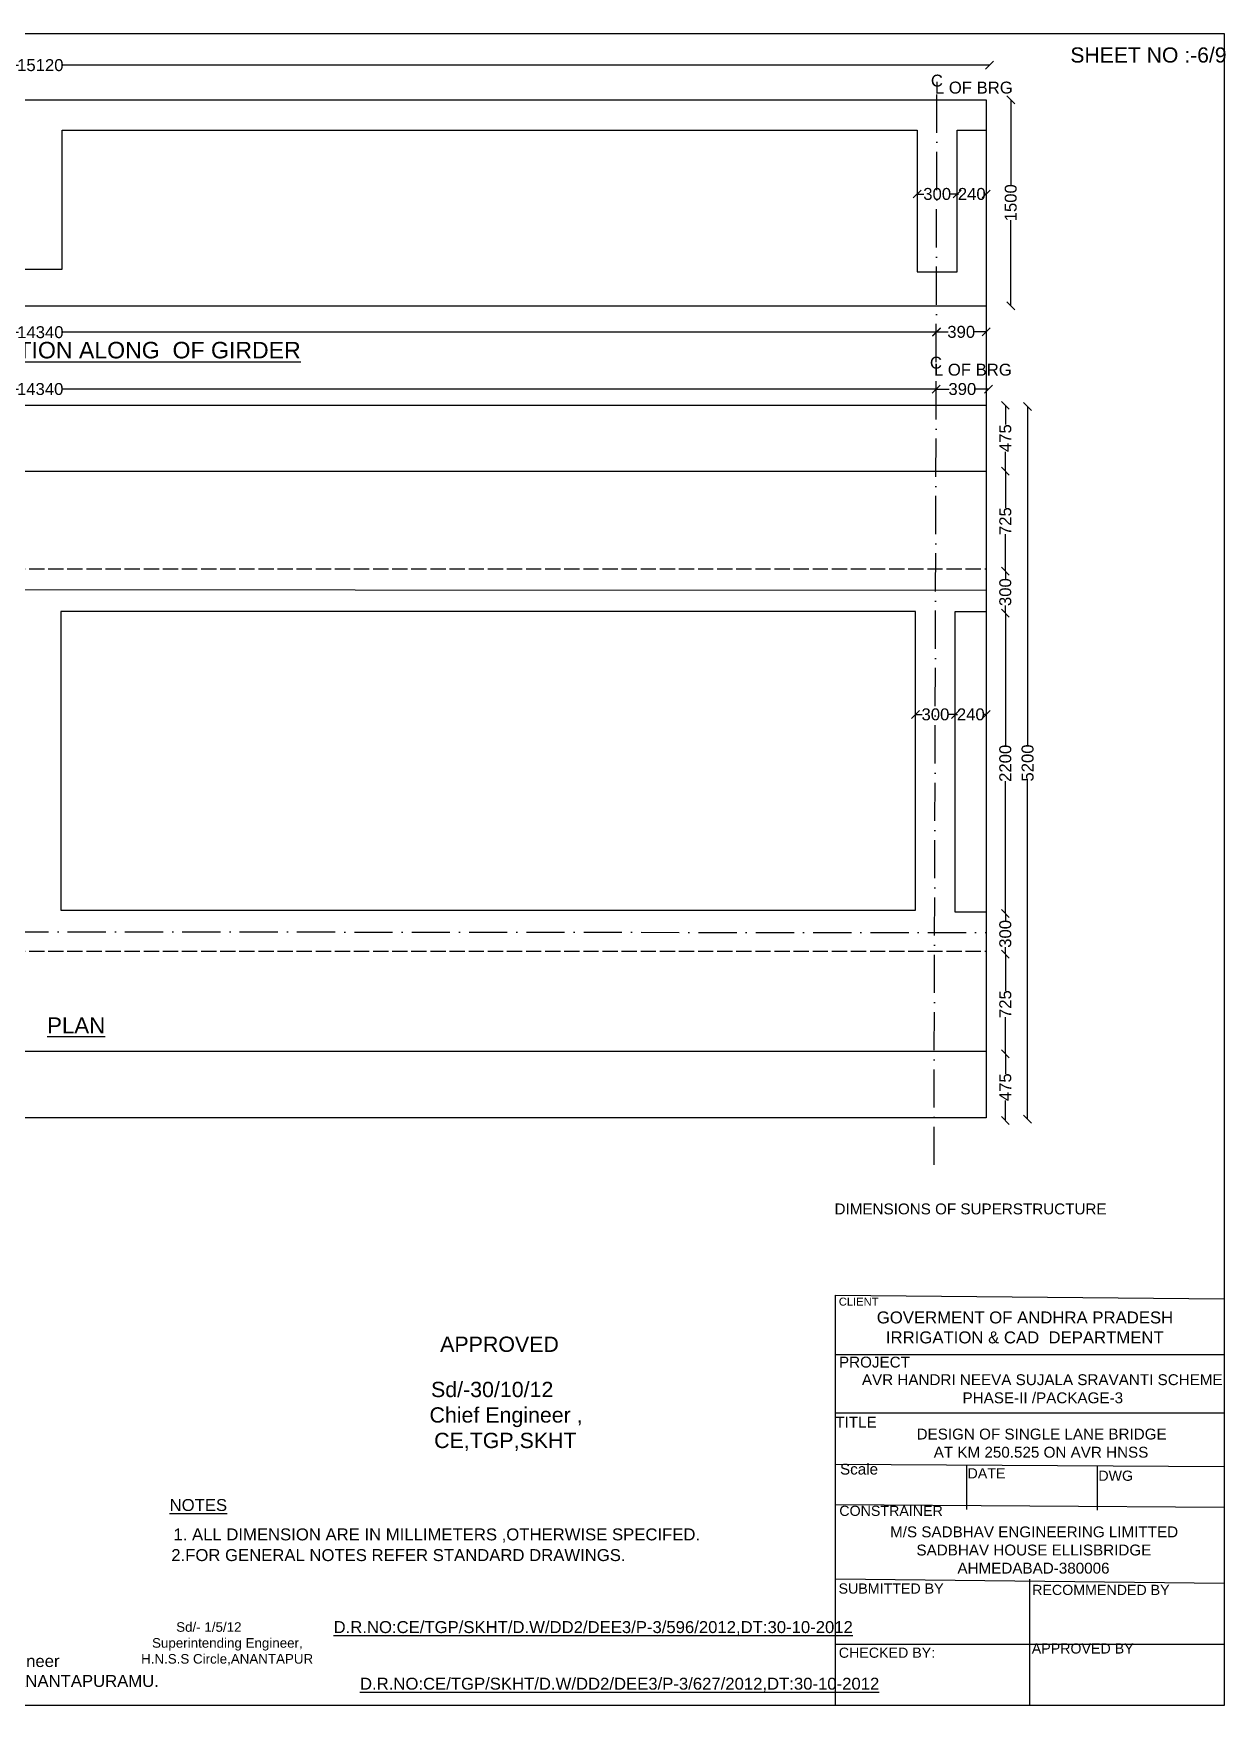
# Model space of a CAD drawing. Header units: millimetres. Extents: x 5124 to 10794325, y 2311 to 28379999.
# Drawn here: x 10786840 to 10794325, y 28369499 to 28379999 of the extents above; entities that cross this region are included whole.
import ezdxf

# ---------------------------------------------------------------- set-up
doc = ezdxf.new("R2010")
doc.units = ezdxf.units.MM
doc.header["$MEASUREMENT"] = 0
doc.linetypes.add('ACAD_ISO02W100', pattern=[15, 12, -3])
doc.linetypes.add('ACAD_ISO10W100', pattern=[18, 12, -3, 0, -3])
for name, color, linetype in [('DIMENSION', 7, 'Continuous'), ('DRAWING', 50, 'Continuous'), ('TEXT', 1, 'Continuous'), ('text1', 7, 'Continuous')]:
    doc.layers.add(name, color=color, linetype=linetype)
doc.styles.get("Standard").update_dxf_attribs({"font": 'arial.ttf', "height": 75})
doc.dimstyles.get("Standard").update_dxf_attribs({"dimtxt": 100, "dimasz": 50, "dimexe": 0.18, "dimexo": 0.0625, "dimgap": 0.09, "dimtad": 0, "dimdec": 0, "dimzin": 0, "dimdsep": 46, "dimtxsty": 'Standard', "dimblk": 'OBLIQUE', "dimcen": 0.09, "dimse1": 1, "dimse2": 1, "dimadec": 0, "dimazin": 0, "dimtfac": 1, "dimtdec": 0, "dimtofl": 0, "dimtmove": 0, "dimatfit": 3, "dimfxl": 1, "dimtolj": 1, "dimtzin": 0, "dimarcsym": 0})

# ---------------------------------------------------------------- blocks, each defined once
blk = doc.blocks.new('_Oblique')
at = {"color": 0, "linetype": 'ByBlock', "lineweight": -2}
blk.add_line((-0.5, -0.5), (0.5, 0.5), dxfattribs=at)
blk = doc.blocks.new('*D4')
at = {"layer": 'Defpoints', "color": 0, "transparency": 16777216}
for p in [(10780923, 28379788), (10792842, 28379800), (10792842, 28379774)]:
    blk.add_point(p, dxfattribs=at)
at = {"layer": 'DIMENSION', "color": 0, "lineweight": -2, "transparency": 16777216}
for p, q in [((10780923, 28379800), (10786745, 28379800)), ((10792842, 28379800), (10787020, 28379800))]:
    blk.add_line(p, q, dxfattribs=at)
at = {"layer": 'DIMENSION', "color": 0, "lineweight": -2, "transparency": 16777216, "xscale": 50, "yscale": 50, "zscale": 50, "rotation": 180}
blk.add_blockref('_Oblique', (10780923, 28379800), dxfattribs=at)
at = {"layer": 'DIMENSION', "color": 0, "lineweight": -2, "transparency": 16777216, "xscale": 50, "yscale": 50, "zscale": 50}
blk.add_blockref('_Oblique', (10792842, 28379800), dxfattribs=at)
at = {"layer": 'DIMENSION', "color": 0, "transparency": 16777216, "insert": (10786883, 28379800), "char_height": 75, "attachment_point": 5}
blk.add_mtext('\\A1;15120', dxfattribs=at)
blk = doc.blocks.new('*D5')
at = {"layer": 'Defpoints', "color": 0, "transparency": 16777216}
for p in [(10792822, 28379583), (10792976, 28379583), (10792822, 28378288)]:
    blk.add_point(p, dxfattribs=at)
at = {"layer": 'DIMENSION', "color": 0, "lineweight": -2, "transparency": 16777216}
for p, q in [((10792976, 28379583), (10792976, 28379044)), ((10792976, 28378288), (10792976, 28378827))]:
    blk.add_line(p, q, dxfattribs=at)
at = {"layer": 'DIMENSION', "color": 0, "lineweight": -2, "transparency": 16777216, "xscale": 50, "yscale": 50, "zscale": 50}
for p, rotation in [((10792976, 28379583), 90), ((10792976, 28378288), 270)]:
    blk.add_blockref('_Oblique', p, dxfattribs=dict(at, rotation=rotation))
at = {"layer": 'DIMENSION', "color": 0, "transparency": 16777216, "insert": (10792976, 28378936), "char_height": 75, "attachment_point": 5, "rotation": 90}
blk.add_mtext('\\A1;1500', dxfattribs=at)
blk = doc.blocks.new('*D6')
at = {"layer": 'Defpoints', "color": 0, "transparency": 16777216}
for p in [(10792509, 28378125), (10792509, 28378125), (10792822, 28378124)]:
    blk.add_point(p, dxfattribs=at)
at = {"layer": 'DIMENSION', "color": 0, "lineweight": -2, "transparency": 16777216}
for p, q in [((10792509, 28378125), (10792582, 28378125)), ((10792822, 28378125), (10792748, 28378125))]:
    blk.add_line(p, q, dxfattribs=at)
at = {"layer": 'DIMENSION', "color": 0, "lineweight": -2, "transparency": 16777216, "xscale": 50, "yscale": 50, "zscale": 50, "rotation": 180}
blk.add_blockref('_Oblique', (10792509, 28378125), dxfattribs=at)
at = {"layer": 'DIMENSION', "color": 0, "lineweight": -2, "transparency": 16777216, "xscale": 50, "yscale": 50, "zscale": 50}
blk.add_blockref('_Oblique', (10792822, 28378125), dxfattribs=at)
at = {"layer": 'DIMENSION', "color": 0, "transparency": 16777216, "insert": (10792665, 28378125), "char_height": 75, "attachment_point": 5}
blk.add_mtext('\\A1;390', dxfattribs=at)
blk = doc.blocks.new('*D7')
at = {"layer": 'Defpoints', "color": 0, "transparency": 16777216}
for p in [(10792388, 28378991), (10792388, 28378991), (10792639, 28378991)]:
    blk.add_point(p, dxfattribs=at)
at = {"layer": 'DIMENSION', "color": 0, "lineweight": -2, "transparency": 16777216}
for p, q in [((10792388, 28378991), (10792431, 28378991)), ((10792639, 28378991), (10792596, 28378991))]:
    blk.add_line(p, q, dxfattribs=at)
at = {"layer": 'DIMENSION', "color": 0, "lineweight": -2, "transparency": 16777216, "xscale": 50, "yscale": 50, "zscale": 50, "rotation": 180}
blk.add_blockref('_Oblique', (10792388, 28378991), dxfattribs=at)
at = {"layer": 'DIMENSION', "color": 0, "lineweight": -2, "transparency": 16777216, "xscale": 50, "yscale": 50, "zscale": 50}
blk.add_blockref('_Oblique', (10792639, 28378991), dxfattribs=at)
at = {"layer": 'DIMENSION', "color": 0, "transparency": 16777216, "insert": (10792514, 28378991), "char_height": 75, "attachment_point": 5}
blk.add_mtext('\\A1;300', dxfattribs=at)
blk = doc.blocks.new('*D8')
at = {"layer": 'Defpoints', "color": 0, "transparency": 16777216}
for p in [(10792639, 28378991), (10792822, 28378991), (10792822, 28378991)]:
    blk.add_point(p, dxfattribs=at)
at = {"layer": 'DIMENSION', "color": 0, "lineweight": -2, "transparency": 16777216}
for p, q in [((10792639, 28378991), (10792647, 28378991)), ((10792822, 28378991), (10792814, 28378991))]:
    blk.add_line(p, q, dxfattribs=at)
at = {"layer": 'DIMENSION', "color": 0, "lineweight": -2, "transparency": 16777216, "xscale": 50, "yscale": 50, "zscale": 50, "rotation": 180}
blk.add_blockref('_Oblique', (10792639, 28378991), dxfattribs=at)
at = {"layer": 'DIMENSION', "color": 0, "lineweight": -2, "transparency": 16777216, "xscale": 50, "yscale": 50, "zscale": 50}
blk.add_blockref('_Oblique', (10792822, 28378991), dxfattribs=at)
at = {"layer": 'DIMENSION', "color": 0, "transparency": 16777216, "insert": (10792731, 28378991), "char_height": 75, "attachment_point": 5}
blk.add_mtext('\\A1;240', dxfattribs=at)
blk = doc.blocks.new('*D13')
at = {"layer": 'Defpoints', "color": 0, "transparency": 16777216}
for p in [(10781258, 28378123), (10792509, 28378125), (10792509, 28378123)]:
    blk.add_point(p, dxfattribs=at)
at = {"layer": 'DIMENSION', "color": 0, "lineweight": -2, "transparency": 16777216}
for p, q in [((10781258, 28378123), (10786746, 28378123)), ((10792509, 28378123), (10787021, 28378123))]:
    blk.add_line(p, q, dxfattribs=at)
at = {"layer": 'DIMENSION', "color": 0, "lineweight": -2, "transparency": 16777216, "xscale": 50, "yscale": 50, "zscale": 50, "rotation": 180}
blk.add_blockref('_Oblique', (10781258, 28378123), dxfattribs=at)
at = {"layer": 'DIMENSION', "color": 0, "lineweight": -2, "transparency": 16777216, "xscale": 50, "yscale": 50, "zscale": 50}
blk.add_blockref('_Oblique', (10792509, 28378123), dxfattribs=at)
at = {"layer": 'DIMENSION', "color": 0, "transparency": 16777216, "insert": (10786883, 28378123), "char_height": 75, "attachment_point": 5}
blk.add_mtext('\\A1;14340', dxfattribs=at)
blk = doc.blocks.new('*D15')
at = {"layer": 'Defpoints', "color": 0, "transparency": 16777216}
for p in [(10781257, 28377765), (10792508, 28377766), (10792508, 28377756)]:
    blk.add_point(p, dxfattribs=at)
at = {"layer": 'DIMENSION', "color": 0, "lineweight": -2, "transparency": 16777216}
for p, q in [((10781257, 28377766), (10786745, 28377766)), ((10792508, 28377766), (10787020, 28377766))]:
    blk.add_line(p, q, dxfattribs=at)
at = {"layer": 'DIMENSION', "color": 0, "lineweight": -2, "transparency": 16777216, "xscale": 50, "yscale": 50, "zscale": 50, "rotation": 180}
blk.add_blockref('_Oblique', (10781257, 28377766), dxfattribs=at)
at = {"layer": 'DIMENSION', "color": 0, "lineweight": -2, "transparency": 16777216, "xscale": 50, "yscale": 50, "zscale": 50}
blk.add_blockref('_Oblique', (10792508, 28377766), dxfattribs=at)
at = {"layer": 'DIMENSION', "color": 0, "transparency": 16777216, "insert": (10786882, 28377766), "char_height": 75, "attachment_point": 5}
blk.add_mtext('\\A1;14340', dxfattribs=at)
blk = doc.blocks.new('*D16')
at = {"layer": 'Defpoints', "color": 0, "transparency": 16777216}
for p in [(10792508, 28377766), (10792836, 28377766), (10792836, 28377766)]:
    blk.add_point(p, dxfattribs=at)
at = {"layer": 'DIMENSION', "color": 0, "lineweight": -2, "transparency": 16777216}
for p, q in [((10792508, 28377766), (10792589, 28377766)), ((10792836, 28377766), (10792755, 28377766))]:
    blk.add_line(p, q, dxfattribs=at)
at = {"layer": 'DIMENSION', "color": 0, "lineweight": -2, "transparency": 16777216, "xscale": 50, "yscale": 50, "zscale": 50, "rotation": 180}
blk.add_blockref('_Oblique', (10792508, 28377766), dxfattribs=at)
at = {"layer": 'DIMENSION', "color": 0, "lineweight": -2, "transparency": 16777216, "xscale": 50, "yscale": 50, "zscale": 50}
blk.add_blockref('_Oblique', (10792836, 28377766), dxfattribs=at)
at = {"layer": 'DIMENSION', "color": 0, "transparency": 16777216, "insert": (10792672, 28377766), "char_height": 75, "attachment_point": 5}
blk.add_mtext('\\A1;390', dxfattribs=at)
blk = doc.blocks.new('*D17')
at = {"layer": 'Defpoints', "color": 0, "transparency": 16777216}
for p in [(10792822, 28377664), (10792822, 28377251), (10792942, 28377251)]:
    blk.add_point(p, dxfattribs=at)
at = {"layer": 'DIMENSION', "color": 0, "lineweight": -2, "transparency": 16777216}
for p, q in [((10792942, 28377664), (10792942, 28377543)), ((10792942, 28377251), (10792942, 28377373))]:
    blk.add_line(p, q, dxfattribs=at)
at = {"layer": 'DIMENSION', "color": 0, "lineweight": -2, "transparency": 16777216, "xscale": 50, "yscale": 50, "zscale": 50}
for p, rotation in [((10792942, 28377664), 90), ((10792942, 28377251), 270)]:
    blk.add_blockref('_Oblique', p, dxfattribs=dict(at, rotation=rotation))
at = {"layer": 'DIMENSION', "color": 0, "transparency": 16777216, "insert": (10792942, 28377458), "char_height": 75, "attachment_point": 5, "rotation": 90}
blk.add_mtext('\\A1;475', dxfattribs=at)
blk = doc.blocks.new('*D18')
at = {"layer": 'Defpoints', "color": 0, "transparency": 16777216}
for p in [(10792942, 28377251), (10792942, 28376623), (10792942, 28376623)]:
    blk.add_point(p, dxfattribs=at)
at = {"layer": 'DIMENSION', "color": 0, "lineweight": -2, "transparency": 16777216}
for p, q in [((10792942, 28377251), (10792942, 28377020)), ((10792942, 28376623), (10792942, 28376854))]:
    blk.add_line(p, q, dxfattribs=at)
at = {"layer": 'DIMENSION', "color": 0, "lineweight": -2, "transparency": 16777216, "xscale": 50, "yscale": 50, "zscale": 50}
for p, rotation in [((10792942, 28377251), 90), ((10792942, 28376623), 270)]:
    blk.add_blockref('_Oblique', p, dxfattribs=dict(at, rotation=rotation))
at = {"layer": 'DIMENSION', "color": 0, "transparency": 16777216, "insert": (10792942, 28376937), "char_height": 75, "attachment_point": 5, "rotation": 90}
blk.add_mtext('\\A1;725', dxfattribs=at)
blk = doc.blocks.new('*D19')
at = {"layer": 'Defpoints', "color": 0, "transparency": 16777216}
for p in [(10792942, 28376623), (10792942, 28376359), (10792942, 28376359)]:
    blk.add_point(p, dxfattribs=at)
at = {"layer": 'DIMENSION', "color": 0, "lineweight": -2, "transparency": 16777216}
for p, q in [((10792942, 28376623), (10792942, 28376574)), ((10792942, 28376359), (10792942, 28376408))]:
    blk.add_line(p, q, dxfattribs=at)
at = {"layer": 'DIMENSION', "color": 0, "lineweight": -2, "transparency": 16777216, "xscale": 50, "yscale": 50, "zscale": 50}
for p, rotation in [((10792942, 28376623), 90), ((10792942, 28376359), 270)]:
    blk.add_blockref('_Oblique', p, dxfattribs=dict(at, rotation=rotation))
at = {"layer": 'DIMENSION', "color": 0, "transparency": 16777216, "insert": (10792942, 28376491), "char_height": 75, "attachment_point": 5, "rotation": 90}
blk.add_mtext('\\A1;300', dxfattribs=at)
blk = doc.blocks.new('*D20')
at = {"layer": 'Defpoints', "color": 0, "transparency": 16777216}
for p in [(10792942, 28376359), (10792942, 28374473), (10792942, 28374473)]:
    blk.add_point(p, dxfattribs=at)
at = {"layer": 'DIMENSION', "color": 0, "lineweight": -2, "transparency": 16777216}
for p, q in [((10792942, 28376359), (10792942, 28375529)), ((10792942, 28374473), (10792942, 28375304))]:
    blk.add_line(p, q, dxfattribs=at)
at = {"layer": 'DIMENSION', "color": 0, "lineweight": -2, "transparency": 16777216, "xscale": 50, "yscale": 50, "zscale": 50}
for p, rotation in [((10792942, 28376359), 90), ((10792942, 28374473), 270)]:
    blk.add_blockref('_Oblique', p, dxfattribs=dict(at, rotation=rotation))
at = {"layer": 'DIMENSION', "color": 0, "transparency": 16777216, "insert": (10792942, 28375416), "char_height": 75, "attachment_point": 5, "rotation": 90}
blk.add_mtext('\\A1;2200', dxfattribs=at)
blk = doc.blocks.new('*D21')
at = {"layer": 'Defpoints', "color": 0, "transparency": 16777216}
for p in [(10792942, 28374473), (10792942, 28374217), (10792942, 28374217)]:
    blk.add_point(p, dxfattribs=at)
at = {"layer": 'DIMENSION', "color": 0, "lineweight": -2, "transparency": 16777216}
for p, q in [((10792942, 28374473), (10792942, 28374428)), ((10792942, 28374217), (10792942, 28374262))]:
    blk.add_line(p, q, dxfattribs=at)
at = {"layer": 'DIMENSION', "color": 0, "lineweight": -2, "transparency": 16777216, "xscale": 50, "yscale": 50, "zscale": 50}
for p, rotation in [((10792942, 28374473), 90), ((10792942, 28374217), 270)]:
    blk.add_blockref('_Oblique', p, dxfattribs=dict(at, rotation=rotation))
at = {"layer": 'DIMENSION', "color": 0, "transparency": 16777216, "insert": (10792942, 28374345), "char_height": 75, "attachment_point": 5, "rotation": 90}
blk.add_mtext('\\A1;300', dxfattribs=at)
blk = doc.blocks.new('*D22')
at = {"layer": 'Defpoints', "color": 0, "transparency": 16777216}
for p in [(10792942, 28374217), (10792942, 28373592), (10792942, 28373592)]:
    blk.add_point(p, dxfattribs=at)
at = {"layer": 'DIMENSION', "color": 0, "lineweight": -2, "transparency": 16777216}
for p, q in [((10792942, 28374217), (10792942, 28373987)), ((10792942, 28373592), (10792942, 28373822))]:
    blk.add_line(p, q, dxfattribs=at)
at = {"layer": 'DIMENSION', "color": 0, "lineweight": -2, "transparency": 16777216, "xscale": 50, "yscale": 50, "zscale": 50}
for p, rotation in [((10792942, 28374217), 90), ((10792942, 28373592), 270)]:
    blk.add_blockref('_Oblique', p, dxfattribs=dict(at, rotation=rotation))
at = {"layer": 'DIMENSION', "color": 0, "transparency": 16777216, "insert": (10792942, 28373904), "char_height": 75, "attachment_point": 5, "rotation": 90}
blk.add_mtext('\\A1;725', dxfattribs=at)
blk = doc.blocks.new('*D23')
at = {"layer": 'Defpoints', "color": 0, "transparency": 16777216}
for p in [(10792942, 28373592), (10792942, 28373173), (10792942, 28373173)]:
    blk.add_point(p, dxfattribs=at)
at = {"layer": 'DIMENSION', "color": 0, "lineweight": -2, "transparency": 16777216}
for p, q in [((10792942, 28373592), (10792942, 28373467)), ((10792942, 28373173), (10792942, 28373298))]:
    blk.add_line(p, q, dxfattribs=at)
at = {"layer": 'DIMENSION', "color": 0, "lineweight": -2, "transparency": 16777216, "xscale": 50, "yscale": 50, "zscale": 50}
for p, rotation in [((10792942, 28373592), 90), ((10792942, 28373173), 270)]:
    blk.add_blockref('_Oblique', p, dxfattribs=dict(at, rotation=rotation))
at = {"layer": 'DIMENSION', "color": 0, "transparency": 16777216, "insert": (10792942, 28373382), "char_height": 75, "attachment_point": 5, "rotation": 90}
blk.add_mtext('\\A1;475', dxfattribs=at)
blk = doc.blocks.new('*D24')
at = {"layer": 'Defpoints', "color": 0, "transparency": 16777216}
for p in [(10793067, 28377656), (10793082, 28377656), (10793067, 28373181)]:
    blk.add_point(p, dxfattribs=at)
at = {"layer": 'DIMENSION', "color": 0, "lineweight": -2, "transparency": 16777216}
for p, q in [((10793082, 28377656), (10793082, 28375530)), ((10793082, 28373181), (10793082, 28375306))]:
    blk.add_line(p, q, dxfattribs=at)
at = {"layer": 'DIMENSION', "color": 0, "lineweight": -2, "transparency": 16777216, "xscale": 50, "yscale": 50, "zscale": 50}
for p, rotation in [((10793082, 28377656), 90), ((10793082, 28373181), 270)]:
    blk.add_blockref('_Oblique', p, dxfattribs=dict(at, rotation=rotation))
at = {"layer": 'DIMENSION', "color": 0, "transparency": 16777216, "insert": (10793082, 28375418), "char_height": 75, "attachment_point": 5, "rotation": 90}
blk.add_mtext('\\A1;5200', dxfattribs=at)
blk = doc.blocks.new('*D56')
at = {"layer": 'Defpoints', "color": 0, "transparency": 16777216}
for p in [(10792378, 28375723), (10792378, 28375701), (10792628, 28375701)]:
    blk.add_point(p, dxfattribs=at)
at = {"layer": 'TEXT', "color": 0, "lineweight": -2, "transparency": 16777216}
for p, q in [((10792378, 28375723), (10792420, 28375723)), ((10792628, 28375723), (10792586, 28375723))]:
    blk.add_line(p, q, dxfattribs=at)
at = {"layer": 'TEXT', "color": 0, "lineweight": -2, "transparency": 16777216, "xscale": 50, "yscale": 50, "zscale": 50, "rotation": 180}
blk.add_blockref('_Oblique', (10792378, 28375723), dxfattribs=at)
at = {"layer": 'TEXT', "color": 0, "lineweight": -2, "transparency": 16777216, "xscale": 50, "yscale": 50, "zscale": 50}
blk.add_blockref('_Oblique', (10792628, 28375723), dxfattribs=at)
at = {"layer": 'TEXT', "color": 0, "transparency": 16777216, "insert": (10792503, 28375723), "char_height": 75, "attachment_point": 5}
blk.add_mtext('\\A1;300', dxfattribs=at)
blk = doc.blocks.new('*D57')
at = {"layer": 'Defpoints', "color": 0, "transparency": 16777216}
for p in [(10792628, 28375723), (10792822, 28375723), (10792822, 28375723)]:
    blk.add_point(p, dxfattribs=at)
at = {"layer": 'TEXT', "color": 0, "lineweight": -2, "transparency": 16777216}
for p, q in [((10792628, 28375723), (10792641, 28375723)), ((10792822, 28375723), (10792808, 28375723))]:
    blk.add_line(p, q, dxfattribs=at)
at = {"layer": 'TEXT', "color": 0, "lineweight": -2, "transparency": 16777216, "xscale": 50, "yscale": 50, "zscale": 50, "rotation": 180}
blk.add_blockref('_Oblique', (10792628, 28375723), dxfattribs=at)
at = {"layer": 'TEXT', "color": 0, "lineweight": -2, "transparency": 16777216, "xscale": 50, "yscale": 50, "zscale": 50}
blk.add_blockref('_Oblique', (10792822, 28375723), dxfattribs=at)
at = {"layer": 'TEXT', "color": 0, "transparency": 16777216, "insert": (10792725, 28375723), "char_height": 75, "attachment_point": 5}
blk.add_mtext('\\A1;240', dxfattribs=at)

msp = doc.modelspace()

# ---------------------------------------------------------------- linework, layer by layer
at = {"layer": 'DRAWING', "color": 0, "linetype": 'ACAD_ISO10W100', "ltscale": 20}
for points in [[(10792494.1, 28372893.9), (10792512.9, 28379682.4)], [(10780932.4, 28374364.7), (10792821.8, 28374352.7)]]:
    msp.add_lwpolyline(points, dxfattribs=at)
at = {"layer": 'DRAWING', "color": 0}
for points in [[(10780932.4, 28379583.2), (10792821.8, 28379583.2), (10792821.8, 28373189.8), (10780932.4, 28373189.8)], [(10787011.4, 28374493.9), (10792378.3, 28374493.9), (10792378.3, 28376369.9), (10787011.4, 28376369.9)]]:
    msp.add_lwpolyline(points, close=True, dxfattribs=at)
for points in [[(10780932.4, 28379391), (10781132, 28379391), (10781132, 28378502.2), (10781391.4, 28378502.2), (10781391.4, 28379391), (10786762.5, 28379391), (10786762.5, 28378518.6), (10787020.9, 28378518.6), (10787020.9, 28379391), (10792387.6, 28379391), (10792387.6, 28378502.8), (10792639.5, 28378502.8), (10792639.5, 28379391), (10792821.8, 28379391)], [(10780932.4, 28378287.9), (10792821.8, 28378287.9)], [(10780932.4, 28377664.2), (10792821.8, 28377664.2)], [(10780932.4, 28377251.4), (10792821.8, 28377251.4)], [(10780932.4, 28376510.4), (10792821.8, 28376502.9)], [(10792821.8, 28374481.5), (10792628, 28374481.5), (10792628, 28376369.9), (10792821.8, 28376369.9)], [(10780932.4, 28373607.5), (10792821.8, 28373607.5)]]:
    msp.add_lwpolyline(points, dxfattribs=at)
at = {"layer": 'DRAWING', "color": 0, "linetype": 'ACAD_ISO02W100', "ltscale": 8}
for points in [[(10780932.4, 28376636.9), (10792821.8, 28376636.9)], [(10780932.4, 28374235.4), (10792821.8, 28374235.4)]]:
    msp.add_lwpolyline(points, dxfattribs=at)
at = {"layer": 'TEXT', "color": 0}
msp.add_lwpolyline([(10794316.7, 28369499.2), (10780399.7, 28369499.2), (10780399.7, 28379999.3), (10794316.7, 28379999.3)], close=True, dxfattribs=at)
for points in [[(10794316.7, 28372278.7), (10794316.7, 28369499.2)], [(10794316.7, 28369499.2), (10791874.8, 28369499.2), (10791874.8, 28372075.8), (10794316.7, 28372053.6)], [(10794319.6, 28371701.6), (10791877.7, 28371701.6)], [(10794315.4, 28371334.9), (10791873.5, 28371334.9)], [(10794316.7, 28370997.8), (10791874.8, 28371012.1)], [(10792699.5, 28370730.9), (10792699.5, 28371005.6)], [(10793520.6, 28370726.2), (10793520.6, 28371000.9)], [(10794316.7, 28370743.6), (10791874.8, 28370760.3)], [(10794316.7, 28370266.2), (10791874.8, 28370292.5)], [(10793095.8, 28369499.2), (10793095.8, 28370292.5)], [(10794316.7, 28369883.4), (10791874.8, 28369883.4)]]:
    msp.add_lwpolyline(points, dxfattribs=at)

# ---------------------------------------------------------------- texts
for s, height, p in [('SHEET NO :-6/9', 95, (10793350.2, 28379816.6)), ('C', 75, (10792474.7, 28379665.6)), ('L OF BRG', 75, (10792499.7, 28379621.8)), ('%%ULONGITUDINAL ELEVATION ALONG  OF GIRDER', 103.692, (10785161.7, 28377958.9)), ('C', 75, (10792468.5, 28377894.2)), ('L OF BRG', 75, (10792493.6, 28377850.4)), ('%%UPLAN', 100, (10786925.6, 28373720.6)), ('DIMENSIONS OF SUPERSTRUCTURE ', 68.339, (10791869.8, 28372583.6)), ('CLIENT ', 50.15, (10791896.5, 28372010.6)), ('APPROVED', 96, (10789393.5, 28371720.1)), ('PROJECT', 68.34, (10791897.5, 28371621.7)), ('TITLE  ', 68.34, (10791874.8, 28371245.2)), ('Scale ', 68.34, (10791904, 28370949.8)), (' DATE', 63.9, (10792679.9, 28370925.6)), (' DWG ', 63.9, (10793501.1, 28370910.6)), ('%%UNOTES', 75, (10787694.8, 28370721)), (' CONSTRAINER', 63.9, (10791874.8, 28370690.1)), ('1. ALL DIMENSION ARE IN MILLIMETERS ,OTHERWISE SPECIFED.', 75, (10787718.9, 28370536.5)), ('2.FOR GENERAL NOTES REFER STANDARD DRAWINGS.', 75, (10787705.2, 28370406.6)), ('SUBMITTED BY', 63.9, (10791894.9, 28370202.1)), ('RECOMMENDED BY ', 63.9, (10793110.6, 28370193.5)), ('CHECKED BY:', 63.9, (10791896.3, 28369799.1)), ('APPROVED BY ', 63.9, (10793107.8, 28369825.8))]:
    msp.add_text(s, height=height, dxfattribs=at).set_placement(p)
at = {"layer": 'TEXT', "color": 0, "attachment_point": 1}
for s, insert, char_height, width in [('\\pi105.49;GOVERMENT OF ANDHRA PRADESH \\P\\pi162.79;IRRIGATION & CAD  DEPARTMENT ', (10792029.3, 28371974), 75.173, 2058.264), ('^I  Sd/-30/10/12 \\P\\pi448.99;Chief Engineer ,                          \\P\\pi478.13;CE,TGP,SKHT', (10788877.5, 28371532.1), 96, 1841.091), ('\\pi15.896;AVR HANDRI NEEVA SUJALA SRAVANTI SCHEME  \\P\\pi647.8;PHASE-II /PACKAGE-3', (10792025.5, 28371579.7), 68.339, 2291.93), ('\\pi19.509;DESIGN OF SINGLE LANE BRIDGE  \\P\\pi127.08;AT KM 250.525 ON AVR HNSS', (10792365.3, 28371238.2), 68.339, 1596.836), ('\\pi6.0834;M/S SADBHAV ENGINEERING LIMITTED \\P\\pi171.69;SADBHAV HOUSE ELLISBRIDGE  \\P\\pi429.08;AHMEDABAD-380006', (10792212.2, 28370624), 68.339, 1808.893), ('^I  Sd/- 1/5/12 \\P\\pi135;Superintending Engineer, \\P\\pi66.039;H.N.S.S Circle,ANANTAPUR', (10787449.5, 28370022.5), 60, 1204.793), ('^I^I^I\\P^I^I     Sd/- 9/5/12 \\P\\pi633.61;Executive Engineer  \\P\\pi11.948;AVRHNSS, Division No:6, ANANTAPURAMU.', (10785467.4, 28370066.3), 75, 2163.136)]:
    msp.add_mtext(s, dxfattribs=dict(at, insert=insert, char_height=char_height, width=width))
at = {"layer": 'text1', "color": 0}
for s, p in [('%%UD.R.NO:CE/TGP/SKHT/D.W/DD2/DEE3/P-3/596/2012,DT:30-10-2012', (10788724.2, 28369954.5)), ('%%UD.R.NO:CE/TGP/SKHT/D.W/DD2/DEE3/P-3/627/2012,DT:30-10-2012', (10788890.1, 28369599))]:
    msp.add_text(s, height=75, dxfattribs=at).set_placement(p)

# ---------------------------------------------------------------- dimensions: what is measured, and where the dimension line sits
at = {"layer": 'DIMENSION', "color": 0}
for base, p1, p2, text, picture, middle in [((10792841.7, 28379800.1), (10780923.4, 28379787.9), (10792841.7, 28379774.1), '15120', '*D4', (10786882.5, 28379800.1)), ((10792387.6, 28378991.1), (10792639.5, 28378991.1), (10792387.6, 28378991.1), '300', '*D7', (10792513.5, 28378991.1)), ((10792821.8, 28378991.1), (10792639.5, 28378991.1), (10792821.8, 28378991.1), '240', '*D8', (10792730.6, 28378991.1)), ((10792508.6, 28378122.8), (10781257.8, 28378122.8), (10792508.6, 28378125.3), '14340', '*D13', (10786883.2, 28378122.8)), ((10792508.6, 28378125.3), (10792821.8, 28378124.4), (10792508.6, 28378125.3), '390', '*D6', (10792665.2, 28378125.3)), ((10792507.5, 28377766.1), (10781256.6, 28377765), (10792507.5, 28377756.2), '14340', '*D15', (10786882.1, 28377766.1)), ((10792836, 28377766.1), (10792507.5, 28377766.1), (10792836, 28377766.1), '390', '*D16', (10792671.8, 28377766.1))]:
    dim = msp.add_linear_dim(base=base, p1=p1, p2=p2, text=text, dimstyle='Standard', dxfattribs=at)
    dim.commit()
    dim.dimension.update_dxf_attribs({"geometry": picture, "text_midpoint": middle})
for base, p1, p2, text, picture, middle in [((10792976.3, 28379583.2), (10792821.8, 28378287.9), (10792821.8, 28379583.2), '1500', '*D5', (10792976.3, 28378935.5)), ((10792941.8, 28377251.4), (10792821.8, 28377664.2), (10792821.8, 28377251.4), '475', '*D17', (10792941.8, 28377457.8)), ((10793082.4, 28377655.9), (10793067.1, 28373180.6), (10793067.1, 28377655.9), '5200', '*D24', (10793082.4, 28375418.3)), ((10792941.8, 28376623.4), (10792941.8, 28377251.4), (10792941.8, 28376623.4), '725', '*D18', (10792941.8, 28376937.4)), ((10792941.8, 28376359.2), (10792941.8, 28376623.4), (10792941.8, 28376359.2), '300', '*D19', (10792941.8, 28376491.3)), ((10792941.8, 28374473.3), (10792941.8, 28376359.2), (10792941.8, 28374473.3), '2200', '*D20', (10792941.8, 28375416.2)), ((10792941.8, 28374217.2), (10792941.8, 28374473.3), (10792941.8, 28374217.2), '300', '*D21', (10792941.8, 28374345.2)), ((10792941.8, 28373591.7), (10792941.8, 28374217.2), (10792941.8, 28373591.7), '725', '*D22', (10792941.8, 28373904.4)), ((10792941.8, 28373173.1), (10792941.8, 28373591.7), (10792941.8, 28373173.1), '475', '*D23', (10792941.8, 28373382.4))]:
    dim = msp.add_linear_dim(base=base, p1=p1, p2=p2, angle=90, text=text, dimstyle='Standard', dxfattribs=at)
    dim.commit()
    dim.dimension.update_dxf_attribs({"geometry": picture, "text_midpoint": middle})
at = {"layer": 'TEXT', "color": 0}
for base, p1, p2, text, picture, middle in [((10792378.3, 28375723), (10792628, 28375700.7), (10792378.3, 28375700.7), '300', '*D56', (10792503.1, 28375723)), ((10792821.8, 28375723), (10792628, 28375723), (10792821.8, 28375723), '240', '*D57', (10792724.9, 28375723))]:
    dim = msp.add_linear_dim(base=base, p1=p1, p2=p2, text=text, dimstyle='Standard', dxfattribs=at)
    dim.commit()
    dim.dimension.update_dxf_attribs({"geometry": picture, "text_midpoint": middle})

doc.saveas('drawing.dxf')
